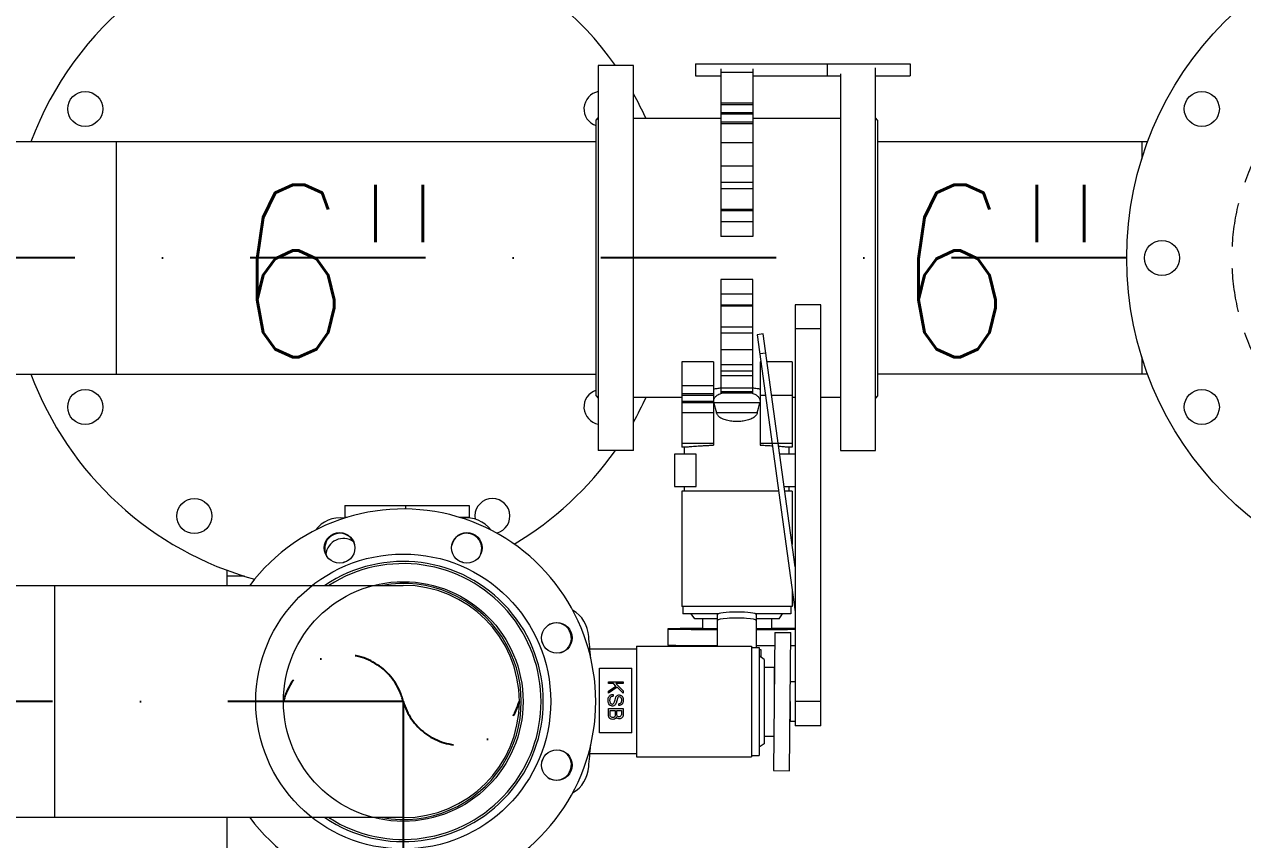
# Model space of a CAD drawing. Header units: millimetres. Extents: x -312439 to 477422, y -331570 to 212570.
# Drawn here: x 357941 to 358824, y 207361 to 207951 of the extents above; entities that cross this region are included whole.
import ezdxf

# ---------------------------------------------------------------- set-up
doc = ezdxf.new("R2010")
doc.units = ezdxf.units.MM
doc.linetypes.add('DASHDOT', pattern=[25.4, 12.7, -6.35, 0, -6.35])
doc.linetypes.add('HIDDEN', pattern=[9.525, 6.35, -3.175])
doc.layers.add('ARCONDTEXTO', color=4, linetype='Continuous')
doc.styles.add('ROMANS', font='romans.shx', dxfattribs={"height": 187.5})

msp = doc.modelspace()

# ---------------------------------------------------------------- linework, layer by layer
at = {"color": 5, "linetype": 'Continuous', "lineweight": 0, "extrusion": (0, 1, 0)}
for p, q in [((358357.132, 207921.534, 0), (358357.132, 207642.534, 0)), ((358382.532, 207921.534, 0), (358357.132, 207921.534, 0)), ((358382.532, 207642.534, 0), (358382.532, 207921.534, 0)), ((358427.622, 207922.586, 0), (358583.02, 207922.586, 0)), ((358427.622, 207922.586, 0), (358427.622, 207914.043, 0)), ((358446.032, 207919.077, 0), (358446.032, 207797.588, 0)), ((358469.032, 207919.077, 0), (358469.032, 207797.588, 0)), ((358522.942, 207922.586, 0), (358522.942, 207914.043, 0)), ((358557.932, 207642.534, 0), (358557.932, 207919.79, 0)), ((358583.02, 207922.586, 0), (358583.02, 207914.043, 0)), ((358427.622, 207914.043, 0), (358446.032, 207914.043, 0)), ((358469.032, 207916.407, 0), (358446.032, 207916.407, 0)), ((358469.032, 207914.043, 0), (358532.532, 207914.043, 0)), ((358532.532, 207915.517, 0), (358532.532, 207642.534, 0)), ((358557.932, 207914.043, 0), (358583.02, 207914.043, 0)), ((358469.032, 207894.246, 0), (358446.032, 207894.246, 0)), ((358469.032, 207894.246, 0), (358446.032, 207894.246, 0)), ((358469.032, 207892.899, 0), (358446.032, 207892.899, 0)), ((358355.532, 207881.934, 0), (358357.132, 207883.534, 0)), ((358355.532, 207682.134, 0), (358355.532, 207881.934, 0)), ((358446.032, 207883.034, 0), (358382.532, 207883.034, 0)), ((358469.032, 207887.072, 0), (358446.032, 207887.072, 0)), ((358469.032, 207887.072, 0), (358446.032, 207887.072, 0)), ((358469.032, 207886.132, 0), (358446.032, 207886.132, 0)), ((358469.032, 207886.132, 0), (358446.032, 207886.132, 0)), ((358532.532, 207883.034, 0), (358469.032, 207883.034, 0)), ((358559.532, 207881.934, 0), (358557.932, 207883.534, 0)), ((358559.532, 207881.934, 0), (358559.532, 207682.134, 0)), ((358469.032, 207880.433, 0), (358446.032, 207880.433, 0)), ((358469.032, 207880.433, 0), (358446.032, 207880.433, 0)), ((358469.032, 207879.173, 0), (358446.032, 207879.173, 0)), ((358355.532, 207866.184, 0), (357867.087, 207866.184, 0)), ((358007.65, 207866.184, 0), (358007.65, 207697.884, 0)), ((358469.032, 207865.326, 0), (358446.032, 207865.326, 0)), ((358755.156, 207866.189, 0), (358559.532, 207866.189, 0)), ((358755.154, 207866.184, 0), (358559.532, 207866.184, 0)), ((358750.883, 207866.184, 0), (358750.883, 207853.654, 0)), ((358469.032, 207848.544, 0), (358446.032, 207848.544, 0)), ((358469.032, 207836.628, 0), (358446.032, 207836.628, 0)), ((358469.032, 207832.181, 0), (358446.032, 207832.181, 0)), ((358469.032, 207832.181, 0), (358446.032, 207832.181, 0)), ((358469.032, 207817.039, 0), (358446.032, 207817.039, 0)), ((358469.032, 207817.039, 0), (358446.032, 207817.039, 0)), ((358469.032, 207816.153, 0), (358446.032, 207816.153, 0)), ((358469.032, 207816.153, 0), (358446.032, 207816.153, 0)), ((358469.032, 207808.19, 0), (358446.032, 207808.19, 0)), ((358469.032, 207797.588, 0), (358446.032, 207797.588, 0)), ((358446.032, 207766.479, 0), (358446.032, 207684.126, 0)), ((358469.032, 207766.479, 0), (358446.032, 207766.479, 0)), ((358469.032, 207684.126, 0), (358469.032, 207766.479, 0)), ((358469.032, 207755.877, 0), (358446.032, 207755.877, 0)), ((358469.032, 207747.914, 0), (358446.032, 207747.914, 0)), ((358469.032, 207747.914, 0), (358446.032, 207747.914, 0)), ((358469.032, 207747.029, 0), (358446.032, 207747.029, 0)), ((358469.032, 207747.029, 0), (358446.032, 207747.029, 0)), ((358499.753, 207748.054, 0), (358499.753, 207443.054, 0)), ((358518.263, 207748.054, 0), (358499.753, 207748.054, 0)), ((358518.263, 207443.054, 0), (358518.263, 207748.054, 0)), ((358469.032, 207731.886, 0), (358446.032, 207731.886, 0)), ((358469.032, 207731.886, 0), (358446.032, 207731.886, 0)), ((358469.032, 207727.44, 0), (358446.032, 207727.44, 0)), ((358476.649, 207727.023, 0), (358472.288, 207726.426, 0)), ((358472.288, 207726.426, 0), (358499.753, 207525.716, 0)), ((358499.753, 207558.181, 0), (358476.649, 207727.023, 0)), ((358518.263, 207730.554, 0), (358499.753, 207730.554, 0)), ((358469.032, 207715.523, 0), (358446.032, 207715.523, 0)), ((358440.532, 207706.783, 0), (358417.532, 207706.783, 0)), ((358417.532, 207706.783, 0), (358417.532, 207645.034, 0)), ((358440.532, 207706.783, 0), (358440.532, 207646.395, 0)), ((358478.547, 207713.152, 0), (358474.186, 207712.555, 0)), ((358474.976, 207706.783, 0), (358474.532, 207706.783, 0)), ((358474.532, 207706.783, 0), (358474.532, 207646.395, 0)), ((358497.532, 207706.783, 0), (358479.419, 207706.783, 0)), ((358497.532, 207706.783, 0), (358497.532, 207645.034, 0)), ((358750.883, 207710.414, 0), (358750.883, 207697.884, 0)), ((357867.087, 207697.884, 0), (358355.532, 207697.884, 0)), ((358469.032, 207704.687, 0), (358446.032, 207704.687, 0)), ((358469.032, 207700.071, 0), (358446.032, 207700.071, 0)), ((358469.032, 207696.54, 0), (358446.032, 207696.54, 0)), ((358755.154, 207697.884, 0), (358559.532, 207697.884, 0)), ((358440.532, 207689.336, 0), (358417.532, 207689.336, 0)), ((358469.032, 207687.633, 0), (358446.032, 207687.633, 0)), ((358355.532, 207682.134, 0), (358357.132, 207680.534, 0)), ((358417.532, 207681.034, 0), (358382.532, 207681.034, 0)), ((358440.532, 207683.634, 0), (358417.532, 207683.634, 0)), ((358440.532, 207683.634, 0), (358417.532, 207683.634, 0)), ((358440.532, 207682.259, 0), (358417.532, 207682.259, 0)), ((358469.032, 207685.117, 0), (358446.032, 207685.117, 0)), ((358469.032, 207684.248, 0), (358446.032, 207684.248, 0)), ((358469.032, 207684.126, 0), (358446.032, 207684.126, 0)), ((358478.332, 207682.259, 0), (358474.532, 207682.259, 0)), ((358497.532, 207682.259, 0), (358482.774, 207682.259, 0)), ((358499.753, 207681.034, 0), (358497.532, 207681.034, 0)), ((358532.532, 207681.034, 0), (358518.263, 207681.034, 0)), ((358559.532, 207682.134, 0), (358557.932, 207680.534, 0)), ((358440.532, 207677.935, 0), (358417.532, 207677.935, 0)), ((358440.532, 207677.935, 0), (358417.532, 207677.935, 0)), ((358440.532, 207676.995, 0), (358417.532, 207676.995, 0)), ((358440.532, 207676.995, 0), (358417.532, 207676.995, 0)), ((358474.261, 207676.995, 0), (358440.803, 207676.995, 0)), ((358474.261, 207676.995, 0), (358440.803, 207676.995, 0)), ((358440.532, 207669.821, 0), (358417.532, 207669.821, 0)), ((358440.532, 207669.821, 0), (358417.532, 207669.821, 0)), ((358472.319, 207669.821, 0), (358442.745, 207669.821, 0)), ((358472.319, 207669.821, 0), (358442.745, 207669.821, 0)), ((358440.532, 207647.661, 0), (358417.532, 207647.661, 0)), ((358419.532, 207645.034, 0), (358417.532, 207645.034, 0)), ((358419.532, 207639.777, 0), (358419.532, 207645.034, 0)), ((358497.532, 207647.661, 0), (358474.532, 207647.661, 0)), ((358495.532, 207639.777, 0), (358495.532, 207645.034, 0)), ((358497.532, 207645.034, 0), (358495.532, 207645.034, 0)), ((358382.532, 207642.534, 0), (358357.132, 207642.534, 0)), ((358428.044, 207639.777, 0), (358412.419, 207639.777, 0)), ((358412.419, 207639.777, 0), (358412.419, 207616.339, 0)), ((358428.044, 207616.339, 0), (358428.044, 207639.777, 0)), ((358499.753, 207639.777, 0), (358488.588, 207639.777, 0)), ((358532.532, 207642.534, 0), (358557.932, 207642.534, 0)), ((358412.263, 207633.613, 0), (358412.263, 207622.552, 0)), ((358412.419, 207616.339, 0), (358428.044, 207616.339, 0)), ((358487.805, 207613.034, 0), (358417.532, 207613.034, 0)), ((358417.532, 207613.034, 0), (358417.532, 207529.607, 0)), ((358419.532, 207613.034, 0), (358419.532, 207616.339, 0)), ((358491.795, 207616.339, 0), (358499.753, 207616.339, 0)), ((358497.532, 207613.034, 0), (358492.247, 207613.034, 0)), ((358495.532, 207613.034, 0), (358495.532, 207616.339, 0)), ((358497.532, 207613.034, 0), (358497.532, 207574.412, 0)), ((358173.492, 207602.672, 0), (358263.646, 207602.672, 0)), ((358173.492, 207602.672, 0), (358173.492, 207594.129, 0)), ((358217.347, 207602.672, 0), (358217.347, 207600.147, 0)), ((358263.646, 207602.672, 0), (358263.646, 207594.129, 0)), ((358173.492, 207594.129, 0), (358175.208, 207594.129, 0)), ((358256.329, 207594.129, 0), (358263.646, 207594.129, 0)), ((358088.218, 207544.806, 0), (358088.218, 207555.669, 0)), ((358100.748, 207551.398, 0), (358088.218, 207551.398, 0)), ((357482.268, 207544.806, 0), (358215.768, 207544.806, 0)), ((357963.318, 207376.506, 0), (357963.318, 207544.806, 0)), ((358497.532, 207541.947, 0), (358497.532, 207529.607, 0)), ((358497.532, 207529.607, 0), (358417.532, 207529.607, 0)), ((358418.469, 207529.607, 0), (358418.469, 207524.138, 0)), ((358496.594, 207529.607, 0), (358496.594, 207524.138, 0)), ((358444.073, 207524.138, 0), (358418.469, 207524.138, 0)), ((358426.973, 207520.548, 0), (358424.532, 207524.138, 0)), ((358443.532, 207520.548, 0), (358426.973, 207520.548, 0)), ((358432.532, 207520.548, 0), (358432.532, 207513.239, 0)), ((358443.532, 207500.656, 0), (358443.532, 207523.616, 0)), ((358496.594, 207524.138, 0), (358470.991, 207524.138, 0)), ((358471.532, 207523.616, 0), (358471.532, 207499.718, 0)), ((358488.09, 207520.548, 0), (358471.532, 207520.548, 0)), ((358482.532, 207520.548, 0), (358482.532, 207513.239, 0)), ((358488.09, 207520.548, 0), (358490.532, 207524.138, 0)), ((358407.532, 207513.239, 0), (358407.532, 207501.575, 0)), ((358443.532, 207513.239, 0), (358432.532, 207513.239, 0)), ((358482.532, 207513.239, 0), (358471.532, 207513.239, 0)), ((358484.999, 207510.654, 0), (358484.127, 207410.658, 0)), ((358484.999, 207510.654, 0), (358496.663, 207510.552, 0)), ((358495.792, 207410.556, 0), (358496.663, 207510.552, 0)), ((358384.768, 207498.656, 0), (358351.066, 207498.656, 0)), ((358384.768, 207500.656, 0), (358384.768, 207420.656, 0)), ((358384.768, 207500.656, 0), (358468.195, 207500.656, 0)), ((358443.206, 207500.656, 0), (358443.206, 207501.157, 0)), ((358468.195, 207500.656, 0), (358468.195, 207420.656, 0)), ((358468.195, 207499.718, 0), (358473.664, 207499.718, 0)), ((358471.858, 207499.718, 0), (358471.858, 207501.157, 0)), ((358473.664, 207499.718, 0), (358473.664, 207421.593, 0)), ((358475.032, 207498.049, 0), (358473.664, 207498.049, 0)), ((358477.254, 207491.214, 0), (358473.664, 207493.656, 0)), ((358475.032, 207492.726, 0), (358475.032, 207498.049, 0)), ((358358.026, 207437.851, 0), (358358.026, 207484.726, 0)), ((358358.026, 207484.726, 0), (358381.463, 207484.726, 0)), ((358381.463, 207437.851, 0), (358381.463, 207484.726, 0)), ((358477.254, 207491.214, 0), (358477.254, 207430.098, 0)), ((358477.254, 207485.656, 0), (358484.563, 207485.656, 0)), ((358484.563, 207485.656, 0), (358484.563, 207460.656, 0)), ((358364.438, 207474.967, 0), (358375.051, 207475.017, 0)), ((358364.438, 207473.621, 0), (358364.438, 207474.967, 0)), ((358368.025, 207473.621, 0), (358364.438, 207473.621, 0)), ((358364.488, 207468.191, 0), (358369.769, 207471.878, 0)), ((358370.766, 207470.981, 0), (358364.488, 207466.596, 0)), ((358364.488, 207466.596, 0), (358364.488, 207468.191, 0)), ((358369.769, 207471.878, 0), (358368.025, 207473.621, 0)), ((358375.051, 207473.671, 0), (358369.769, 207473.621, 0)), ((358369.769, 207473.621, 0), (358375.051, 207468.39, 0)), ((358375.101, 207466.646, 0), (358370.766, 207470.981, 0)), ((358375.051, 207475.017, 0), (358375.051, 207473.671, 0)), ((358375.051, 207468.39, 0), (358375.101, 207466.646, 0)), ((358499.753, 207474.881, 0), (358496.352, 207474.881, 0)), ((358364.189, 207461.863, 0), (358364.214, 207462.361, 0)), ((358364.189, 207460.966, 0), (358364.189, 207461.863, 0)), ((358364.313, 207460.243, 0), (358364.189, 207460.966, 0)), ((358364.214, 207462.361, 0), (358364.288, 207462.834, 0)), ((358364.288, 207462.834, 0), (358364.388, 207463.283, 0)), ((358364.413, 207459.82, 0), (358364.313, 207460.243, 0)), ((358364.388, 207463.283, 0), (358364.513, 207463.681, 0)), ((358364.563, 207459.421, 0), (358364.413, 207459.82, 0)), ((358364.513, 207463.681, 0), (358364.687, 207464.055, 0)), ((358364.837, 207458.873, 0), (358364.563, 207459.421, 0)), ((358364.687, 207464.055, 0), (358364.911, 207464.404, 0)), ((358365.235, 207458.35, 0), (358364.837, 207458.873, 0)), ((358364.911, 207464.404, 0), (358365.285, 207464.802, 0)), ((358365.733, 207457.877, 0), (358365.235, 207458.35, 0)), ((358365.285, 207464.802, 0), (358365.733, 207465.201, 0)), ((358365.385, 207462.112, 0), (358365.335, 207461.564, 0)), ((358365.335, 207461.564, 0), (358365.335, 207461.315, 0)), ((358365.335, 207461.315, 0), (358365.385, 207460.816, 0)), ((358365.534, 207462.76, 0), (358365.385, 207462.112, 0)), ((358365.385, 207460.816, 0), (358365.484, 207460.368, 0)), ((358365.484, 207460.368, 0), (358365.634, 207459.969, 0)), ((358365.733, 207463.308, 0), (358365.534, 207462.76, 0)), ((358365.634, 207459.969, 0), (358365.833, 207459.621, 0)), ((358365.733, 207465.201, 0), (358366.132, 207465.4, 0)), ((358366.057, 207463.731, 0), (358365.733, 207463.308, 0)), ((358365.833, 207459.621, 0), (358365.933, 207459.471, 0)), ((358365.933, 207459.471, 0), (358366.232, 207459.172, 0)), ((358366.481, 207464.105, 0), (358366.057, 207463.731, 0)), ((358366.132, 207465.4, 0), (358366.531, 207465.55, 0)), ((358366.232, 207459.172, 0), (358366.58, 207458.973, 0)), ((358366.879, 207464.304, 0), (358366.481, 207464.105, 0)), ((358366.531, 207465.55, 0), (358366.979, 207465.649, 0)), ((358366.58, 207458.973, 0), (358367.029, 207458.823, 0)), ((358367.328, 207464.404, 0), (358366.879, 207464.304, 0)), ((358366.979, 207465.649, 0), (358367.427, 207465.699, 0)), ((358367.029, 207458.823, 0), (358367.527, 207458.848, 0)), ((358367.826, 207464.503, 0), (358367.328, 207464.404, 0)), ((358367.427, 207465.699, 0), (358367.826, 207465.749, 0)), ((358367.527, 207458.848, 0), (358367.901, 207458.948, 0)), ((358367.826, 207465.749, 0), (358367.826, 207464.503, 0)), ((358367.901, 207458.948, 0), (358368.2, 207459.147, 0)), ((358368.2, 207459.147, 0), (358368.449, 207459.446, 0)), ((358368.449, 207459.446, 0), (358368.673, 207459.845, 0)), ((358368.673, 207459.845, 0), (358368.872, 207460.368, 0)), ((358369.221, 207458.101, 0), (358368.723, 207457.727, 0)), ((358368.872, 207460.368, 0), (358369.246, 207461.813, 0)), ((358369.67, 207458.574, 0), (358369.221, 207458.101, 0)), ((358369.246, 207461.813, 0), (358369.769, 207463.756, 0)), ((358369.944, 207459.172, 0), (358369.67, 207458.574, 0)), ((358369.769, 207463.756, 0), (358369.869, 207463.955, 0)), ((358369.869, 207463.955, 0), (358370.068, 207464.329, 0)), ((358370.018, 207459.371, 0), (358369.944, 207459.172, 0)), ((358370.915, 207462.76, 0), (358370.018, 207459.371, 0)), ((358370.068, 207464.329, 0), (358370.317, 207464.653, 0)), ((358370.317, 207464.653, 0), (358370.467, 207464.802, 0)), ((358370.467, 207464.802, 0), (358370.94, 207465.126, 0)), ((358370.99, 207463.009, 0), (358370.915, 207462.76, 0)), ((358370.94, 207465.126, 0), (358371.289, 207465.276, 0)), ((358371.189, 207463.457, 0), (358370.99, 207463.009, 0)), ((358371.314, 207463.656, 0), (358371.189, 207463.457, 0)), ((358371.289, 207465.276, 0), (358371.912, 207465.4, 0)), ((358371.737, 207463.98, 0), (358371.314, 207463.656, 0)), ((358372.31, 207464.105, 0), (358371.737, 207463.98, 0)), ((358371.912, 207465.4, 0), (358372.36, 207465.4, 0)), ((358372.011, 207459.073, 0), (358372.51, 207459.122, 0)), ((358372.011, 207457.777, 0), (358372.011, 207459.073, 0)), ((358373.108, 207463.881, 0), (358372.31, 207464.105, 0)), ((358372.36, 207465.4, 0), (358372.833, 207465.35, 0)), ((358372.51, 207459.122, 0), (358372.908, 207459.272, 0)), ((358372.833, 207465.35, 0), (358373.257, 207465.226, 0)), ((358372.908, 207459.272, 0), (358373.406, 207459.621, 0)), ((358373.705, 207458.176, 0), (358373.058, 207457.927, 0)), ((358373.456, 207463.582, 0), (358373.108, 207463.881, 0)), ((358373.257, 207465.226, 0), (358373.631, 207465.052, 0)), ((358373.406, 207459.621, 0), (358373.606, 207459.82, 0)), ((358373.73, 207463.233, 0), (358373.456, 207463.582, 0)), ((358373.606, 207459.82, 0), (358373.855, 207460.219, 0)), ((358373.631, 207465.052, 0), (358373.979, 207464.827, 0)), ((358374.154, 207458.5, 0), (358373.705, 207458.176, 0)), ((358373.93, 207462.859, 0), (358373.73, 207463.233, 0)), ((358373.855, 207460.219, 0), (358374.004, 207460.617, 0)), ((358374.104, 207462.212, 0), (358373.93, 207462.859, 0)), ((358373.979, 207464.827, 0), (358374.403, 207464.454, 0)), ((358374.004, 207460.617, 0), (358374.104, 207461.066, 0)), ((358374.154, 207461.763, 0), (358374.104, 207462.212, 0)), ((358374.104, 207461.066, 0), (358374.154, 207461.763, 0)), ((358374.403, 207458.774, 0), (358374.154, 207458.5, 0)), ((358374.403, 207464.454, 0), (358374.652, 207464.105, 0)), ((358374.702, 207459.222, 0), (358374.403, 207458.774, 0)), ((358374.652, 207464.105, 0), (358374.851, 207463.756, 0)), ((358374.802, 207459.396, 0), (358374.702, 207459.222, 0)), ((358374.951, 207459.77, 0), (358374.802, 207459.396, 0)), ((358374.851, 207463.756, 0), (358375.001, 207463.357, 0)), ((358375.001, 207459.969, 0), (358374.951, 207459.77, 0)), ((358375.001, 207463.357, 0), (358375.076, 207463.133, 0)), ((358375.15, 207460.368, 0), (358375.001, 207459.969, 0)), ((358375.076, 207463.133, 0), (358375.2, 207462.685, 0)), ((358375.2, 207460.816, 0), (358375.15, 207460.368, 0)), ((358375.2, 207462.685, 0), (358375.25, 207462.461, 0)), ((358375.25, 207461.315, 0), (358375.2, 207460.816, 0)), ((358375.25, 207462.461, 0), (358375.25, 207461.315, 0)), ((358496.227, 207460.554, 0), (358496.227, 207446.228, 0)), ((358518.263, 207460.554, 0), (358499.753, 207460.554, 0)), ((358364.538, 207455.585, 0), (358375.15, 207455.635, 0)), ((358364.538, 207450.303, 0), (358364.538, 207455.585, 0)), ((358364.587, 207450.054, 0), (358364.538, 207450.303, 0)), ((358364.687, 207449.656, 0), (358364.587, 207450.054, 0)), ((358364.837, 207449.257, 0), (358364.687, 207449.656, 0)), ((358365.086, 207448.858, 0), (358364.837, 207449.257, 0)), ((358366.132, 207457.677, 0), (358365.733, 207457.877, 0)), ((358365.733, 207454.19, 0), (358369.371, 207454.24, 0)), ((358365.733, 207450.652, 0), (358365.733, 207454.19, 0)), ((358365.833, 207450.204, 0), (358365.733, 207450.652, 0)), ((358365.983, 207449.805, 0), (358365.833, 207450.204, 0)), ((358366.281, 207449.456, 0), (358365.983, 207449.805, 0)), ((358366.705, 207457.478, 0), (358366.132, 207457.677, 0)), ((358366.63, 207449.207, 0), (358366.281, 207449.456, 0)), ((358367.079, 207449.058, 0), (358366.63, 207449.207, 0)), ((358367.153, 207457.403, 0), (358366.705, 207457.478, 0)), ((358367.652, 207457.403, 0), (358367.153, 207457.403, 0)), ((358368.324, 207457.578, 0), (358367.652, 207457.403, 0)), ((358368.723, 207457.727, 0), (358368.324, 207457.578, 0)), ((358368.723, 207449.307, 0), (358368.424, 207449.157, 0)), ((358368.972, 207449.556, 0), (358368.723, 207449.307, 0)), ((358369.171, 207449.855, 0), (358368.972, 207449.556, 0)), ((358369.271, 207450.254, 0), (358369.171, 207449.855, 0)), ((358369.371, 207450.702, 0), (358369.271, 207450.254, 0)), ((358369.371, 207454.24, 0), (358369.371, 207450.702, 0)), ((358370.168, 207449.506, 0), (358369.969, 207449.058, 0)), ((358370.267, 207449.307, 0), (358370.168, 207449.506, 0)), ((358370.517, 207448.908, 0), (358370.267, 207449.307, 0)), ((358370.566, 207454.24, 0), (358373.905, 207454.24, 0)), ((358370.616, 207451.15, 0), (358370.566, 207454.24, 0)), ((358370.666, 207450.702, 0), (358370.616, 207451.15, 0)), ((358370.816, 207450.303, 0), (358370.666, 207450.702, 0)), ((358371.015, 207450.054, 0), (358370.816, 207450.303, 0)), ((358371.314, 207449.755, 0), (358371.015, 207450.054, 0)), ((358371.712, 207449.556, 0), (358371.314, 207449.755, 0)), ((358372.161, 207449.506, 0), (358371.712, 207449.556, 0)), ((358372.26, 207457.777, 0), (358372.011, 207457.777, 0)), ((358372.609, 207449.556, 0), (358372.161, 207449.506, 0)), ((358372.659, 207457.827, 0), (358372.26, 207457.777, 0)), ((358373.008, 207449.705, 0), (358372.609, 207449.556, 0)), ((358373.058, 207457.927, 0), (358372.659, 207457.827, 0)), ((358373.556, 207450.254, 0), (358373.008, 207449.705, 0)), ((358373.755, 207450.652, 0), (358373.556, 207450.254, 0)), ((358373.855, 207451.051, 0), (358373.755, 207450.652, 0)), ((358373.955, 207451.499, 0), (358373.855, 207451.051, 0)), ((358373.905, 207454.24, 0), (358373.955, 207451.748, 0)), ((358373.955, 207451.748, 0), (358373.955, 207451.499, 0)), ((358374.552, 207449.207, 0), (358374.503, 207449.157, 0)), ((358374.802, 207449.606, 0), (358374.552, 207449.207, 0)), ((358375.001, 207450.004, 0), (358374.802, 207449.606, 0)), ((358375.101, 207450.403, 0), (358375.001, 207450.004, 0)), ((358375.15, 207450.851, 0), (358375.101, 207450.403, 0)), ((358375.15, 207455.635, 0), (358375.15, 207450.851, 0)), ((358365.434, 207448.51, 0), (358365.086, 207448.858, 0)), ((358365.584, 207448.41, 0), (358365.434, 207448.51, 0)), ((358365.933, 207448.161, 0), (358365.584, 207448.41, 0)), ((358366.331, 207447.912, 0), (358365.933, 207448.161, 0)), ((358366.73, 207447.762, 0), (358366.331, 207447.912, 0)), ((358367.627, 207447.663, 0), (358366.73, 207447.762, 0)), ((358367.527, 207449.008, 0), (358367.079, 207449.058, 0)), ((358368.025, 207449.008, 0), (358367.527, 207449.008, 0)), ((358368.424, 207447.762, 0), (358367.627, 207447.663, 0)), ((358368.424, 207449.157, 0), (358368.025, 207449.008, 0)), ((358368.823, 207447.912, 0), (358368.424, 207447.762, 0)), ((358369.171, 207448.111, 0), (358368.823, 207447.912, 0)), ((358369.47, 207448.36, 0), (358369.171, 207448.111, 0)), ((358369.969, 207449.058, 0), (358369.47, 207448.36, 0)), ((358370.816, 207448.659, 0), (358370.517, 207448.908, 0)), ((358371.164, 207448.41, 0), (358370.816, 207448.659, 0)), ((358371.563, 207448.261, 0), (358371.164, 207448.41, 0)), ((358371.962, 207448.161, 0), (358371.563, 207448.261, 0)), ((358372.609, 207448.161, 0), (358371.962, 207448.161, 0)), ((358373.058, 207448.211, 0), (358372.609, 207448.161, 0)), ((358373.456, 207448.36, 0), (358373.058, 207448.211, 0)), ((358373.855, 207448.559, 0), (358373.456, 207448.36, 0)), ((358374.204, 207448.809, 0), (358373.855, 207448.559, 0)), ((358374.503, 207449.157, 0), (358374.204, 207448.809, 0)), ((358499.753, 207446.228, 0), (358496.227, 207446.228, 0)), ((358518.263, 207443.054, 0), (358499.753, 207443.054, 0)), ((358381.463, 207437.851, 0), (358358.026, 207437.851, 0)), ((358477.254, 207435.656, 0), (358484.345, 207435.656, 0)), ((358477.254, 207430.098, 0), (358473.664, 207427.656, 0)), ((358384.768, 207422.656, 0), (358351.066, 207422.656, 0)), ((358384.768, 207420.656, 0), (358468.195, 207420.656, 0)), ((358468.195, 207421.593, 0), (358473.664, 207421.593, 0)), ((358484.127, 207410.658, 0), (358495.792, 207410.556, 0)), ((358215.768, 207376.506, 0), (357882.912, 207376.506, 0)), ((358088.218, 207070.474, 0), (358088.218, 207376.506, 0))]:
    msp.add_line(p, q, dxfattribs=at)
at = {"color": 6, "linetype": 'DASHDOT', "ltscale": 10}
for p, q in [((358740.018, 207782.046, 0), (356795.391, 207782.046, 0)), ((358215.768, 207460.656, 0), (357482.268, 207460.656, 0)), ((358215.768, 207460.656, 0), (358215.768, 200680.452, 0))]:
    msp.add_line(p, q, dxfattribs=at)
at = {"color": 5, "linetype": 'Continuous', "lineweight": 0}
for centre, radius in [((358981.518, 207782.034, 0), 241.5), ((357985.307, 207890.034, 0), 12.7), ((358794.457, 207890.034, 0), 12.7), ((358765.518, 207782.034, 0), 12.7), ((357985.307, 207674.034, 0), 12.7), ((358794.457, 207674.034, 0), 12.7), ((358064.368, 207594.972, 0), 12.7), ((358169.655, 207571.983, 0), 11.1), ((358261.882, 207571.983, 0), 11.1), ((358215.768, 207460.656, 0), 106.868), ((358215.768, 207460.656, 0), 86.832), ((358327.096, 207506.769, 0), 11.1), ((358327.096, 207414.543, 0), 11.1)]:
    msp.add_circle(centre, radius, dxfattribs=at)
at = {"color": 1, "linetype": 'HIDDEN', "lineweight": 0, "ltscale": 5}
msp.add_circle((358980.463, 207782.034, 0), 164.093, dxfattribs=at)
at = {"color": 5, "linetype": 'Continuous', "lineweight": 0}
for centre, radius, start, end in [((358172.368, 207782.034, 0), 241.5, 35.284706, 159.607631), ((358359.43, 207890.034, 0), 12.7, 100.425315, 252.125208), ((358172.368, 207782.034, 0), 241.5, 24.722226, 29.513259), ((358172.368, 207782.034, 0), 241.5, 200.392369, 254.547554), ((358359.43, 207674.034, 0), 12.7, 107.874794, 259.57469), ((358172.368, 207782.034, 0), 241.5, 330.486741, 335.277774), ((358172.368, 207782.034, 0), 241.5, 300.834247, 324.715294), ((358215.768, 207460.656, 0), 139.5, 217.10128, 142.898693), ((358280.368, 207594.972, 0), 12.7, 283.959329, 189.944544), ((358169.846, 207571.522, 0), 22.134, 81.85389, 143.14611), ((358261.69, 207571.522, 0), 22.134, 36.85389, 98.14611), ((358169.846, 207571.522, 0), 11, 12.236806, 212.764553), ((358261.69, 207571.522, 0), 11, 327.236806, 167.764553), ((358172.368, 207566.034, 0), 12.7, 54.709375, 174.654291), ((358215.768, 207460.656, 0), 101.5, 236.002712, 123.997274), ((358215.768, 207460.656, 0), 99.9, 237.388298, 122.61169), ((358215.768, 207460.656, 0), 109.55, 111.593062, 113.406938), ((358215.768, 207460.656, 0), 109.55, 66.593062, 68.406938), ((358215.768, 207460.656, 0), 85.5, 259.804828, 100.195175), ((358215.768, 207460.656, 0), 84.15, 270, 90), ((358326.655, 207506.591, 0), 23.52, 3.032536, 59.631943), ((358326.634, 207506.578, 0), 11, 282.236806, 122.764553), ((358215.768, 207460.656, 0), 109.55, 21.593062, 23.406938), ((357927.768, 207460.656, 0), 425, 4.306771, 6.373522), ((358326.634, 207414.734, 0), 11, 237.236806, 77.764553), ((357927.768, 207460.656, 0), 425, 353.626478, 355.693229), ((358215.768, 207460.656, 0), 109.55, 336.593062, 338.406938), ((358326.655, 207414.721, 0), 23.52, 300.368057, 356.967464)]:
    msp.add_arc(centre, radius, start, end, dxfattribs=at)
at = {"color": 6, "linetype": 'DASHDOT', "ltscale": 4}
for centre, radius, start, end in [((358172.353, 207450.014, 0), 44.701, 13.772197, 166.227803), ((358257.86, 207472.779, 0), 43.803, 196.067276, 343.932724)]:
    msp.add_arc(centre, radius, start, end, dxfattribs=at)
at = {"color": 5, "linetype": 'Continuous', "lineweight": 0}
for centre, major_axis, ratio, start_param, end_param in [((358457.532, 207953.523, 0), (0, 307.977), 0.123386, 2.6857373, 2.7418953), ((358457.532, 207953.523, 0), (0, 307.977), 0.123386, 3.54129, 3.597448), ((358457.532, 207523.616, 0), (-14, 0), 0.1355726, 3.1415927, 6.2831853), ((358457.532, 207519.255, 0), (14, 0), 0.1355726, 0, 3.1415927), ((358457.532, 207513.239, 0), (50, 0), 0.0087163, 2.0943951, 4.4285949), ((358457.532, 207513.239, 0), (50, 0), 0.0087163, 4.9961831, 5.7178679), ((358457.532, 207513.239, 0), (50, 0), 0.0087163, 0.5653174, 1.0471976), ((358457.532, 207501.575, 0), (-50, 0), 0.0087163, 0, 1.2870022), ((358457.532, 207501.575, 0), (-50, 0), 0.0087163, 1.8545904, 2.1504024), ((358457.532, 207501.575, 0), (-50, 0), 0.0087163, 2.467087, 2.5762753)]:
    msp.add_ellipse(centre, major_axis=major_axis, ratio=ratio, start_param=start_param, end_param=end_param, dxfattribs=at)
for points, knots in [([(358446.032, 207687.751, 0), (358444.98, 207687.623, 0), (358443.942, 207687.479, 0), (358442.113, 207687.197, 0), (358441.315, 207687.063, 0), (358440.532, 207686.923, 0)], [127.0797962, 127.0797962, 127.0797962, 127.0797962, 130.2335651, 130.2335651, 132.7446959, 132.7446959, 132.7446959, 132.7446959]), ([(358474.532, 207686.923, 0), (358473.749, 207687.063, 0), (358472.95, 207687.197, 0), (358471.122, 207687.479, 0), (358470.083, 207687.623, 0), (358469.032, 207687.751, 0)], [98.7716486, 98.7716486, 98.7716486, 98.7716486, 101.2827794, 101.2827794, 104.4365483, 104.4365483, 104.4365483, 104.4365483]), ([(358440.803, 207676.995, 0), (358440.791, 207677.043, 0), (358440.78, 207677.091, 0), (358440.7, 207677.458, 0), (358440.666, 207677.781, 0), (358440.666, 207678.413, 0), (358440.7, 207678.736, 0), (358440.839, 207679.374, 0), (358440.943, 207679.688, 0), (358441.211, 207680.287, 0), (358441.375, 207680.573, 0), (358441.741, 207681.103, 0), (358441.943, 207681.348, 0), (358442.375, 207681.805, 0), (358442.611, 207682.021, 0), (358443.105, 207682.422, 0), (358443.362, 207682.607, 0), (358444.159, 207683.121, 0), (358444.724, 207683.413, 0), (358445.707, 207683.836, 0), (358446.109, 207683.988, 0), (358446.521, 207684.126, 0)], [-21.2626719, -21.2626719, -21.2626719, -21.2626719, -21.1191538, -21.1191538, -20.1714723, -20.1714723, -19.2237909, -19.2237909, -18.2761094, -18.2761094, -17.328428, -17.328428, -16.3807465, -16.3807465, -15.3569499, -15.3569499, -14.3331532, -14.3331532, -12.2855599, -12.2855599, -10.9375064, -10.9375064, -10.9375064, -10.9375064]), ([(358468.543, 207684.126, 0), (358468.955, 207683.988, 0), (358469.357, 207683.836, 0), (358470.34, 207683.413, 0), (358470.905, 207683.121, 0), (358471.702, 207682.607, 0), (358471.959, 207682.422, 0), (358472.452, 207682.021, 0), (358472.689, 207681.805, 0), (358473.121, 207681.348, 0), (358473.323, 207681.103, 0), (358473.689, 207680.573, 0), (358473.853, 207680.287, 0), (358474.121, 207679.688, 0), (358474.225, 207679.374, 0), (358474.364, 207678.736, 0), (358474.398, 207678.413, 0), (358474.398, 207677.781, 0), (358474.364, 207677.458, 0), (358474.284, 207677.091, 0), (358474.273, 207677.043, 0), (358474.261, 207676.995, 0)], [10.9375064, 10.9375064, 10.9375064, 10.9375064, 12.2855599, 12.2855599, 14.3331532, 14.3331532, 15.3569499, 15.3569499, 16.3807465, 16.3807465, 17.328428, 17.328428, 18.2761094, 18.2761094, 19.2237909, 19.2237909, 20.1714723, 20.1714723, 21.1191538, 21.1191538, 21.2626719, 21.2626719, 21.2626719, 21.2626719]), ([(358472.319, 207669.821, 0), (358472.267, 207669.642, 0), (358472.204, 207669.464, 0), (358472.006, 207668.99, 0), (358471.853, 207668.701, 0), (358471.507, 207668.161, 0), (358471.315, 207667.91, 0), (358470.731, 207667.24, 0), (358470.299, 207666.859, 0), (358469.373, 207666.179, 0), (358468.878, 207665.882, 0), (358467.836, 207665.352, 0), (358467.29, 207665.12, 0), (358466.158, 207664.712, 0), (358465.573, 207664.535, 0), (358463.774, 207664.077, 0), (358462.521, 207663.867, 0), (358460.006, 207663.597, 0), (358458.745, 207663.537, 0), (358456.319, 207663.537, 0), (358455.058, 207663.597, 0), (358452.543, 207663.867, 0), (358451.29, 207664.077, 0), (358449.491, 207664.535, 0), (358448.905, 207664.712, 0), (358447.774, 207665.12, 0), (358447.228, 207665.352, 0), (358446.186, 207665.882, 0), (358445.691, 207666.179, 0), (358444.764, 207666.859, 0), (358444.333, 207667.24, 0), (358443.748, 207667.91, 0), (358443.557, 207668.161, 0), (358443.211, 207668.701, 0), (358443.057, 207668.99, 0), (358442.86, 207669.464, 0), (358442.797, 207669.642, 0), (358442.745, 207669.821, 0)], [19.6104416, 19.6104416, 19.6104416, 19.6104416, 20.1459077, 20.1459077, 21.0770196, 21.0770196, 22.0081315, 22.0081315, 23.828036, 23.828036, 25.6479406, 25.6479406, 27.4678451, 27.4678451, 29.2877497, 29.2877497, 32.9275587, 32.9275587, 36.5673678, 36.5673678, 40.2071769, 40.2071769, 43.846986, 43.846986, 45.6668906, 45.6668906, 47.4867951, 47.4867951, 49.3066996, 49.3066996, 51.1266042, 51.1266042, 52.0577161, 52.0577161, 52.988828, 52.988828, 53.5242941, 53.5242941, 53.5242941, 53.5242941]), ([(358419.532, 207645.034, 0), (358419.532, 207645.034, 0), (358419.588, 207645.039, 0), (358419.823, 207645.06, 0), (358420.001, 207645.075, 0), (358420.482, 207645.118, 0), (358420.785, 207645.144, 0), (358421.515, 207645.207, 0), (358421.941, 207645.243, 0), (358422.911, 207645.323, 0), (358423.454, 207645.367, 0), (358424.649, 207645.461, 0), (358425.3, 207645.511, 0), (358426.695, 207645.615, 0), (358427.439, 207645.668, 0), (358429.001, 207645.776, 0), (358429.819, 207645.831, 0), (358431.505, 207645.937, 0), (358432.402, 207645.992, 0), (358434.295, 207646.1, 0), (358435.29, 207646.153, 0), (358437.365, 207646.257, 0), (358438.444, 207646.307, 0), (358439.879, 207646.368, 0), (358440.204, 207646.382, 0), (358440.532, 207646.395, 0)], [57.2892141, 57.2892141, 57.2892141, 57.2892141, 60.8697861, 60.8697861, 64.4503581, 64.4503581, 68.0309301, 68.0309301, 71.6115021, 71.6115021, 75.1920741, 75.1920741, 78.7726461, 78.7726461, 82.3532181, 82.3532181, 85.9337901, 85.9337901, 89.5143698, 89.5143698, 93.0949496, 93.0949496, 96.6755294, 96.6755294, 97.7123102, 97.7123102, 97.7123102, 97.7123102]), ([(358474.532, 207646.395, 0), (358474.859, 207646.382, 0), (358475.184, 207646.368, 0), (358476.619, 207646.307, 0), (358477.699, 207646.257, 0), (358479.773, 207646.153, 0), (358480.769, 207646.1, 0), (358482.26, 207646.015, 0), (358482.789, 207645.983, 0), (358483.3, 207645.952, 0)], [131.4445463, 131.4445463, 131.4445463, 131.4445463, 132.4813271, 132.4813271, 136.0619069, 136.0619069, 139.6424866, 139.6424866, 141.7042344, 141.7042344, 141.7042344, 141.7042344]), ([(358487.783, 207645.656, 0), (358488.225, 207645.625, 0), (358488.654, 207645.594, 0), (358489.763, 207645.511, 0), (358490.414, 207645.461, 0), (358491.609, 207645.367, 0), (358492.153, 207645.323, 0), (358493.123, 207645.243, 0), (358493.549, 207645.207, 0), (358494.279, 207645.144, 0), (358494.582, 207645.118, 0), (358495.063, 207645.075, 0), (358495.241, 207645.06, 0), (358495.475, 207645.039, 0), (358495.532, 207645.034, 0), (358495.532, 207645.034, 0)], [148.2690872, 148.2690872, 148.2690872, 148.2690872, 150.3842104, 150.3842104, 153.9647824, 153.9647824, 157.5453544, 157.5453544, 161.1259264, 161.1259264, 164.7064984, 164.7064984, 168.2870704, 168.2870704, 171.8676423, 171.8676423, 171.8676423, 171.8676423])]:
    msp.add_open_spline(points, degree=3, knots=knots, dxfattribs=at)

# ---------------------------------------------------------------- texts
at = {"layer": 'ARCONDTEXTO', "linetype": 'Continuous', "lineweight": -3, "style": 'ROMANS', "width": 0.8}
for p in [(358092.851, 207710.059, 0), (358572.084, 207710.059, 0)]:
    msp.add_text('6"', height=125, dxfattribs=at).set_placement(p)

doc.saveas('drawing.dxf')
